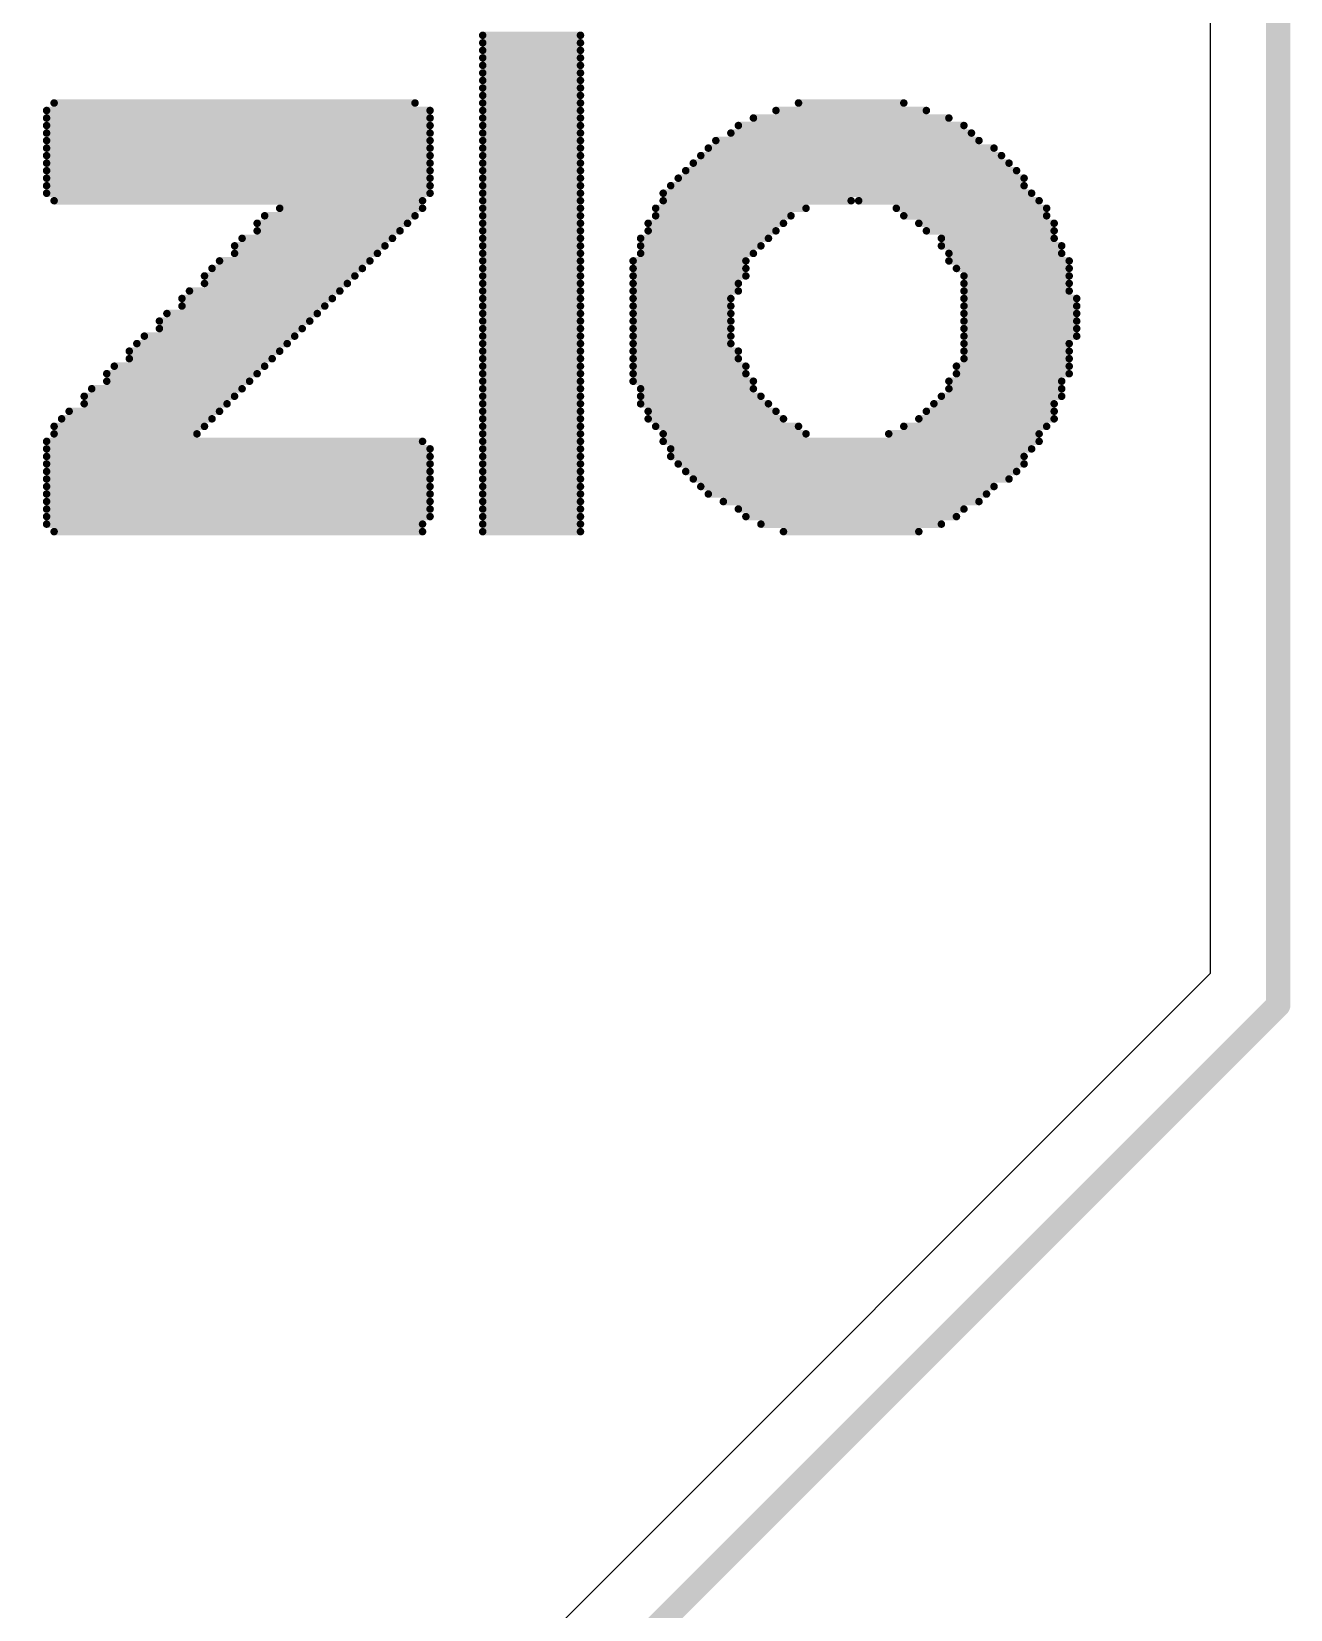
# Model space of a CAD drawing. Header units: millimetres. Extents: x -0.27 to 3.94, y -1.19 to 3.
# Drawn here: x 3.424 to 3.942, y -0.249 to 0.401 of the extents above; entities that cross this region are included whole.
import ezdxf

# ---------------------------------------------------------------- set-up
doc = ezdxf.new("R2010")
doc.units = ezdxf.units.MM
doc.header["$MEASUREMENT"] = 0
for name, color, linetype in [('BottomLayer', 5, 'Continuous'), ('Mechanical2', 216, 'Continuous'), ('TopLayer', 1, 'Continuous'), ('TopOverlay', 2, 'Continuous')]:
    doc.layers.add(name, color=color, linetype=linetype)

msp = doc.modelspace()

# ---------------------------------------------------------------- linework, layer by layer
at = {"layer": 'BottomLayer'}
for p, q in [((3.90894, 0.597), (3.90894, 0.01294)), ((3.90894, 0.01294), (3.43131, -0.46469))]:
    msp.add_line(p, q, dxfattribs=at)
at = {"layer": 'Mechanical2', "const_width": 0.01}
for points in [[(3.937, 0), (3.937, 0.61325)], [(2.7559, -1.1811), (3.937, 0)]]:
    msp.add_lwpolyline(points, dxfattribs=at)
at = {"layer": 'Mechanical2', "const_width": 0.005}
msp.add_lwpolyline([(3.9345, 0, 1), (3.9395, 0, 1)], format="xyb", close=True, dxfattribs=at)
msp.add_lwpolyline([(3.9345, 0, 1), (3.9395, 0, 1)], format="xyb", close=True, dxfattribs=at)
at = {"layer": 'TopLayer'}
for p, q in [((3.90894, 0.57606), (3.90894, 0.01294)), ((3.90894, 0.01294), (3.43131, -0.46469))]:
    msp.add_line(p, q, dxfattribs=at)
at = {"layer": 'TopOverlay', "const_width": 0.0031}
for points in [[(3.60952, 0.39914), (3.64976, 0.39914)], [(3.60952, 0.39604), (3.64976, 0.39604)], [(3.60952, 0.39295), (3.64976, 0.39295)], [(3.60952, 0.38985), (3.64976, 0.38985)], [(3.60952, 0.38676), (3.64976, 0.38676)], [(3.60952, 0.38366), (3.64976, 0.38366)], [(3.60952, 0.38057), (3.64976, 0.38057)], [(3.60952, 0.37747), (3.64976, 0.37747)], [(3.4331, 0.37128), (3.58166, 0.37128)], [(3.60952, 0.37438), (3.64976, 0.37438)], [(3.60952, 0.37128), (3.64976, 0.37128)], [(3.73952, 0.37128), (3.78285, 0.37128)], [(3.43, 0.36819), (3.58785, 0.36819)], [(3.43, 0.36509), (3.58785, 0.36509)], [(3.60952, 0.36819), (3.64976, 0.36819)], [(3.60952, 0.36509), (3.64976, 0.36509)], [(3.72094, 0.36509), (3.80142, 0.36509)], [(3.73023, 0.36819), (3.79213, 0.36819)], [(3.43, 0.362), (3.58785, 0.362)], [(3.43, 0.3589), (3.58785, 0.3589)], [(3.43, 0.35581), (3.58785, 0.35581)], [(3.60952, 0.362), (3.64976, 0.362)], [(3.60952, 0.3589), (3.64976, 0.3589)], [(3.60952, 0.35581), (3.64976, 0.35581)], [(3.70547, 0.35581), (3.8138, 0.35581)], [(3.71166, 0.3589), (3.8107, 0.3589)], [(3.71475, 0.362), (3.80761, 0.362)], [(3.43, 0.35271), (3.58785, 0.35271)], [(3.43, 0.34962), (3.58785, 0.34962)], [(3.60952, 0.35271), (3.64976, 0.35271)], [(3.60952, 0.34962), (3.64976, 0.34962)], [(3.69928, 0.34962), (3.82308, 0.34962)], [(3.70237, 0.35271), (3.81999, 0.35271)], [(3.43, 0.34652), (3.58785, 0.34652)], [(3.43, 0.34343), (3.58785, 0.34343)], [(3.60952, 0.34652), (3.64976, 0.34652)], [(3.60952, 0.34343), (3.64976, 0.34343)], [(3.69309, 0.34343), (3.82927, 0.34343)], [(3.69618, 0.34652), (3.82618, 0.34652)], [(3.43, 0.34033), (3.58785, 0.34033)], [(3.43, 0.33724), (3.58785, 0.33724)], [(3.60952, 0.34033), (3.64976, 0.34033)], [(3.60952, 0.33724), (3.64976, 0.33724)], [(3.6869, 0.33724), (3.83237, 0.33724)], [(3.68999, 0.34033), (3.83237, 0.34033)], [(3.43, 0.33414), (3.58785, 0.33414)], [(3.4331, 0.33105), (3.58476, 0.33105)], [(3.60952, 0.33414), (3.64976, 0.33414)], [(3.60952, 0.33105), (3.64976, 0.33105)], [(3.6838, 0.33414), (3.83547, 0.33414)], [(3.6838, 0.33105), (3.76118, 0.33105)], [(3.76428, 0.33105), (3.83856, 0.33105)], [(3.51976, 0.32486), (3.58166, 0.32486)], [(3.52595, 0.32795), (3.58476, 0.32795)], [(3.60952, 0.32795), (3.64976, 0.32795)], [(3.60952, 0.32486), (3.64976, 0.32486)], [(3.68071, 0.32795), (3.74261, 0.32795)], [(3.68071, 0.32486), (3.73642, 0.32486)], [(3.77975, 0.32795), (3.84166, 0.32795)], [(3.78285, 0.32486), (3.84166, 0.32486)], [(3.51667, 0.32176), (3.57857, 0.32176)], [(3.51667, 0.31867), (3.57547, 0.31867)], [(3.60952, 0.32176), (3.64976, 0.32176)], [(3.60952, 0.31867), (3.64976, 0.31867)], [(3.67761, 0.32176), (3.73333, 0.32176)], [(3.67761, 0.31867), (3.73023, 0.31867)], [(3.78904, 0.32176), (3.84475, 0.32176)], [(3.79213, 0.31867), (3.84475, 0.31867)], [(3.50738, 0.31248), (3.56928, 0.31248)], [(3.51048, 0.31557), (3.57238, 0.31557)], [(3.60952, 0.31557), (3.64976, 0.31557)], [(3.60952, 0.31248), (3.64976, 0.31248)], [(3.67452, 0.31557), (3.72714, 0.31557)], [(3.67452, 0.31248), (3.72404, 0.31248)], [(3.79832, 0.31557), (3.84475, 0.31557)], [(3.79832, 0.31248), (3.84785, 0.31248)], [(3.50119, 0.30629), (3.56309, 0.30629)], [(3.50738, 0.30938), (3.56619, 0.30938)], [(3.60952, 0.30938), (3.64976, 0.30938)], [(3.60952, 0.30629), (3.64976, 0.30629)], [(3.67142, 0.30629), (3.71785, 0.30629)], [(3.67452, 0.30938), (3.72094, 0.30938)], [(3.80142, 0.30938), (3.84785, 0.30938)], [(3.80142, 0.30629), (3.85094, 0.30629)], [(3.495, 0.3001), (3.5569, 0.3001)], [(3.4981, 0.30319), (3.56, 0.30319)], [(3.60952, 0.30319), (3.64976, 0.30319)], [(3.60952, 0.3001), (3.64976, 0.3001)], [(3.67142, 0.30319), (3.71785, 0.30319)], [(3.67142, 0.3001), (3.71785, 0.3001)], [(3.80451, 0.30319), (3.85094, 0.30319)], [(3.80761, 0.3001), (3.85094, 0.3001)], [(3.48571, 0.29081), (3.54762, 0.29081)], [(3.48881, 0.2939), (3.55071, 0.2939)], [(3.495, 0.297), (3.55381, 0.297)], [(3.60952, 0.297), (3.64976, 0.297)], [(3.60952, 0.2939), (3.64976, 0.2939)], [(3.60952, 0.29081), (3.64976, 0.29081)], [(3.67142, 0.297), (3.71475, 0.297)], [(3.67142, 0.2939), (3.71475, 0.2939)], [(3.67142, 0.29081), (3.71166, 0.29081)], [(3.80761, 0.297), (3.85094, 0.297)], [(3.80761, 0.2939), (3.85094, 0.2939)], [(3.80761, 0.29081), (3.85404, 0.29081)], [(3.47952, 0.28462), (3.54143, 0.28462)], [(3.48571, 0.28771), (3.54452, 0.28771)], [(3.60952, 0.28771), (3.64976, 0.28771)], [(3.60952, 0.28462), (3.64976, 0.28462)], [(3.67142, 0.28771), (3.71166, 0.28771)], [(3.67142, 0.28462), (3.71166, 0.28462)], [(3.80761, 0.28771), (3.85404, 0.28771)], [(3.80761, 0.28462), (3.85404, 0.28462)], [(3.47643, 0.28152), (3.53833, 0.28152)], [(3.47643, 0.27843), (3.53524, 0.27843)], [(3.60952, 0.28152), (3.64976, 0.28152)], [(3.60952, 0.27843), (3.64976, 0.27843)], [(3.67142, 0.28152), (3.71166, 0.28152)], [(3.67142, 0.27843), (3.71166, 0.27843)], [(3.80761, 0.28152), (3.85404, 0.28152)], [(3.80761, 0.27843), (3.85404, 0.27843)], [(3.46714, 0.27224), (3.52905, 0.27224)], [(3.47024, 0.27533), (3.53214, 0.27533)], [(3.60952, 0.27533), (3.64976, 0.27533)], [(3.60952, 0.27224), (3.64976, 0.27224)], [(3.67142, 0.27533), (3.71166, 0.27533)], [(3.67142, 0.27224), (3.71166, 0.27224)], [(3.80761, 0.27533), (3.85404, 0.27533)], [(3.80761, 0.27224), (3.85094, 0.27224)], [(3.46405, 0.26914), (3.52595, 0.26914)], [(3.46405, 0.26605), (3.52286, 0.26605)], [(3.60952, 0.26914), (3.64976, 0.26914)], [(3.60952, 0.26605), (3.64976, 0.26605)], [(3.67142, 0.26914), (3.71475, 0.26914)], [(3.67142, 0.26605), (3.71475, 0.26605)], [(3.80761, 0.26914), (3.85094, 0.26914)], [(3.80761, 0.26605), (3.85094, 0.26605)], [(3.45476, 0.25986), (3.51667, 0.25986)], [(3.45786, 0.26295), (3.51976, 0.26295)], [(3.60952, 0.26295), (3.64976, 0.26295)], [(3.60952, 0.25986), (3.64976, 0.25986)], [(3.67142, 0.26295), (3.71785, 0.26295)], [(3.67142, 0.25986), (3.71785, 0.25986)], [(3.80451, 0.26295), (3.85094, 0.26295)], [(3.80451, 0.25986), (3.85094, 0.25986)], [(3.44857, 0.25367), (3.51048, 0.25367)], [(3.45476, 0.25676), (3.51357, 0.25676)], [(3.60952, 0.25676), (3.64976, 0.25676)], [(3.60952, 0.25367), (3.64976, 0.25367)], [(3.67142, 0.25676), (3.72094, 0.25676)], [(3.67452, 0.25367), (3.72094, 0.25367)], [(3.80142, 0.25676), (3.84785, 0.25676)], [(3.80142, 0.25367), (3.84785, 0.25367)], [(3.44548, 0.25057), (3.50738, 0.25057)], [(3.44548, 0.24748), (3.50429, 0.24748)], [(3.60952, 0.25057), (3.64976, 0.25057)], [(3.60952, 0.24748), (3.64976, 0.24748)], [(3.67452, 0.25057), (3.72404, 0.25057)], [(3.67452, 0.24748), (3.72714, 0.24748)], [(3.79523, 0.24748), (3.84475, 0.24748)], [(3.79832, 0.25057), (3.84785, 0.25057)], [(3.43619, 0.24129), (3.4981, 0.24129)], [(3.43929, 0.24438), (3.50119, 0.24438)], [(3.60952, 0.24438), (3.64976, 0.24438)], [(3.60952, 0.24129), (3.64976, 0.24129)], [(3.67761, 0.24438), (3.73023, 0.24438)], [(3.67761, 0.24129), (3.73333, 0.24129)], [(3.78904, 0.24129), (3.84475, 0.24129)], [(3.79213, 0.24438), (3.84475, 0.24438)], [(3.4331, 0.23819), (3.495, 0.23819)], [(3.4331, 0.2351), (3.4919, 0.2351)], [(3.60952, 0.23819), (3.64976, 0.23819)], [(3.60952, 0.2351), (3.64976, 0.2351)], [(3.68071, 0.23819), (3.73952, 0.23819)], [(3.6838, 0.2351), (3.74261, 0.2351)], [(3.77666, 0.2351), (3.83856, 0.2351)], [(3.78285, 0.23819), (3.84166, 0.23819)], [(3.43, 0.232), (3.58476, 0.232)], [(3.43, 0.22891), (3.58785, 0.22891)], [(3.43, 0.22581), (3.58785, 0.22581)], [(3.60952, 0.232), (3.64976, 0.232)], [(3.60952, 0.22891), (3.64976, 0.22891)], [(3.60952, 0.22581), (3.64976, 0.22581)], [(3.6838, 0.232), (3.83856, 0.232)], [(3.6869, 0.22891), (3.83547, 0.22891)], [(3.6869, 0.22581), (3.83237, 0.22581)], [(3.43, 0.22272), (3.58785, 0.22272)], [(3.43, 0.21962), (3.58785, 0.21962)], [(3.60952, 0.22272), (3.64976, 0.22272)], [(3.60952, 0.21962), (3.64976, 0.21962)], [(3.68999, 0.22272), (3.83237, 0.22272)], [(3.69309, 0.21962), (3.82927, 0.21962)], [(3.43, 0.21653), (3.58785, 0.21653)], [(3.43, 0.21343), (3.58785, 0.21343)], [(3.60952, 0.21653), (3.64976, 0.21653)], [(3.60952, 0.21343), (3.64976, 0.21343)], [(3.69618, 0.21653), (3.82618, 0.21653)], [(3.69928, 0.21343), (3.81999, 0.21343)], [(3.43, 0.21034), (3.58785, 0.21034)], [(3.43, 0.20724), (3.58785, 0.20724)], [(3.60952, 0.21034), (3.64976, 0.21034)], [(3.60952, 0.20724), (3.64976, 0.20724)], [(3.70237, 0.21034), (3.81689, 0.21034)], [(3.70856, 0.20724), (3.8138, 0.20724)], [(3.43, 0.20415), (3.58785, 0.20415)], [(3.43, 0.20105), (3.58785, 0.20105)], [(3.60952, 0.20415), (3.64976, 0.20415)], [(3.60952, 0.20105), (3.64976, 0.20105)], [(3.71475, 0.20415), (3.80761, 0.20415)], [(3.71785, 0.20105), (3.80451, 0.20105)], [(3.43, 0.19796), (3.58476, 0.19796)], [(3.4331, 0.19486), (3.58476, 0.19486)], [(3.60952, 0.19796), (3.64976, 0.19796)], [(3.60952, 0.19486), (3.64976, 0.19486)], [(3.72404, 0.19796), (3.79832, 0.19796)], [(3.73333, 0.19486), (3.78904, 0.19486)]]:
    msp.add_lwpolyline(points, dxfattribs=at)
at = {"layer": 'TopOverlay', "const_width": 0.00155}
for points in [[(3.60875, 0.39914, 1), (3.61029, 0.39914, 1)], [(3.60875, 0.39604, 1), (3.61029, 0.39604, 1)], [(3.64898, 0.39914, 1), (3.65053, 0.39914, 1)], [(3.64898, 0.39604, 1), (3.65053, 0.39604, 1)], [(3.60875, 0.39295, 1), (3.61029, 0.39295, 1)], [(3.60875, 0.38985, 1), (3.61029, 0.38985, 1)], [(3.64898, 0.39295, 1), (3.65053, 0.39295, 1)], [(3.64898, 0.38985, 1), (3.65053, 0.38985, 1)], [(3.60875, 0.38676, 1), (3.61029, 0.38676, 1)], [(3.60875, 0.38366, 1), (3.61029, 0.38366, 1)], [(3.64898, 0.38676, 1), (3.65053, 0.38676, 1)], [(3.64898, 0.38366, 1), (3.65053, 0.38366, 1)], [(3.60875, 0.38057, 1), (3.61029, 0.38057, 1)], [(3.60875, 0.37747, 1), (3.61029, 0.37747, 1)], [(3.64898, 0.38057, 1), (3.65053, 0.38057, 1)], [(3.64898, 0.37747, 1), (3.65053, 0.37747, 1)], [(3.43232, 0.37128, 1), (3.43387, 0.37128, 1)], [(3.58089, 0.37128, 1), (3.58244, 0.37128, 1)], [(3.60875, 0.37438, 1), (3.61029, 0.37438, 1)], [(3.60875, 0.37128, 1), (3.61029, 0.37128, 1)], [(3.64898, 0.37438, 1), (3.65053, 0.37438, 1)], [(3.64898, 0.37128, 1), (3.65053, 0.37128, 1)], [(3.73874, 0.37128, 1), (3.74029, 0.37128, 1)], [(3.78207, 0.37128, 1), (3.78362, 0.37128, 1)], [(3.42923, 0.36819, 1), (3.43078, 0.36819, 1)], [(3.42923, 0.36509, 1), (3.43078, 0.36509, 1)], [(3.58708, 0.36819, 1), (3.58863, 0.36819, 1)], [(3.58708, 0.36509, 1), (3.58863, 0.36509, 1)], [(3.60875, 0.36819, 1), (3.61029, 0.36819, 1)], [(3.60875, 0.36509, 1), (3.61029, 0.36509, 1)], [(3.64898, 0.36819, 1), (3.65053, 0.36819, 1)], [(3.64898, 0.36509, 1), (3.65053, 0.36509, 1)], [(3.72017, 0.36509, 1), (3.72172, 0.36509, 1)], [(3.72946, 0.36819, 1), (3.731, 0.36819, 1)], [(3.79136, 0.36819, 1), (3.79291, 0.36819, 1)], [(3.80064, 0.36509, 1), (3.80219, 0.36509, 1)], [(3.42923, 0.362, 1), (3.43078, 0.362, 1)], [(3.42923, 0.3589, 1), (3.43078, 0.3589, 1)], [(3.42923, 0.35581, 1), (3.43078, 0.35581, 1)], [(3.58708, 0.362, 1), (3.58863, 0.362, 1)], [(3.58708, 0.3589, 1), (3.58863, 0.3589, 1)], [(3.58708, 0.35581, 1), (3.58863, 0.35581, 1)], [(3.60875, 0.362, 1), (3.61029, 0.362, 1)], [(3.60875, 0.3589, 1), (3.61029, 0.3589, 1)], [(3.60875, 0.35581, 1), (3.61029, 0.35581, 1)], [(3.64898, 0.362, 1), (3.65053, 0.362, 1)], [(3.64898, 0.3589, 1), (3.65053, 0.3589, 1)], [(3.64898, 0.35581, 1), (3.65053, 0.35581, 1)], [(3.7047, 0.35581, 1), (3.70624, 0.35581, 1)], [(3.71089, 0.3589, 1), (3.71243, 0.3589, 1)], [(3.71398, 0.362, 1), (3.71553, 0.362, 1)], [(3.80684, 0.362, 1), (3.80838, 0.362, 1)], [(3.80993, 0.3589, 1), (3.81148, 0.3589, 1)], [(3.81303, 0.35581, 1), (3.81457, 0.35581, 1)], [(3.42923, 0.35271, 1), (3.43078, 0.35271, 1)], [(3.42923, 0.34962, 1), (3.43078, 0.34962, 1)], [(3.58708, 0.35271, 1), (3.58863, 0.35271, 1)], [(3.58708, 0.34962, 1), (3.58863, 0.34962, 1)], [(3.60875, 0.35271, 1), (3.61029, 0.35271, 1)], [(3.60875, 0.34962, 1), (3.61029, 0.34962, 1)], [(3.64898, 0.35271, 1), (3.65053, 0.35271, 1)], [(3.64898, 0.34962, 1), (3.65053, 0.34962, 1)], [(3.69851, 0.34962, 1), (3.70005, 0.34962, 1)], [(3.7016, 0.35271, 1), (3.70315, 0.35271, 1)], [(3.81922, 0.35271, 1), (3.82076, 0.35271, 1)], [(3.82231, 0.34962, 1), (3.82386, 0.34962, 1)], [(3.42923, 0.34652, 1), (3.43078, 0.34652, 1)], [(3.42923, 0.34343, 1), (3.43078, 0.34343, 1)], [(3.58708, 0.34652, 1), (3.58863, 0.34652, 1)], [(3.58708, 0.34343, 1), (3.58863, 0.34343, 1)], [(3.60875, 0.34652, 1), (3.61029, 0.34652, 1)], [(3.60875, 0.34343, 1), (3.61029, 0.34343, 1)], [(3.64898, 0.34652, 1), (3.65053, 0.34652, 1)], [(3.64898, 0.34343, 1), (3.65053, 0.34343, 1)], [(3.69231, 0.34343, 1), (3.69386, 0.34343, 1)], [(3.69541, 0.34652, 1), (3.69696, 0.34652, 1)], [(3.82541, 0.34652, 1), (3.82695, 0.34652, 1)], [(3.8285, 0.34343, 1), (3.83005, 0.34343, 1)], [(3.42923, 0.34033, 1), (3.43078, 0.34033, 1)], [(3.42923, 0.33724, 1), (3.43078, 0.33724, 1)], [(3.58708, 0.34033, 1), (3.58863, 0.34033, 1)], [(3.58708, 0.33724, 1), (3.58863, 0.33724, 1)], [(3.60875, 0.34033, 1), (3.61029, 0.34033, 1)], [(3.60875, 0.33724, 1), (3.61029, 0.33724, 1)], [(3.64898, 0.34033, 1), (3.65053, 0.34033, 1)], [(3.64898, 0.33724, 1), (3.65053, 0.33724, 1)], [(3.68612, 0.33724, 1), (3.68767, 0.33724, 1)], [(3.68922, 0.34033, 1), (3.69077, 0.34033, 1)], [(3.8316, 0.34033, 1), (3.83314, 0.34033, 1)], [(3.8316, 0.33724, 1), (3.83314, 0.33724, 1)], [(3.42923, 0.33414, 1), (3.43078, 0.33414, 1)], [(3.43232, 0.33105, 1), (3.43387, 0.33105, 1)], [(3.58399, 0.33105, 1), (3.58553, 0.33105, 1)], [(3.58708, 0.33414, 1), (3.58863, 0.33414, 1)], [(3.60875, 0.33414, 1), (3.61029, 0.33414, 1)], [(3.60875, 0.33105, 1), (3.61029, 0.33105, 1)], [(3.64898, 0.33414, 1), (3.65053, 0.33414, 1)], [(3.64898, 0.33105, 1), (3.65053, 0.33105, 1)], [(3.68303, 0.33414, 1), (3.68458, 0.33414, 1)], [(3.68303, 0.33105, 1), (3.68458, 0.33105, 1)], [(3.76041, 0.33105, 1), (3.76196, 0.33105, 1)], [(3.7635, 0.33105, 1), (3.76505, 0.33105, 1)], [(3.83469, 0.33414, 1), (3.83624, 0.33414, 1)], [(3.83779, 0.33105, 1), (3.83933, 0.33105, 1)], [(3.51899, 0.32486, 1), (3.52053, 0.32486, 1)], [(3.52518, 0.32795, 1), (3.52673, 0.32795, 1)], [(3.58089, 0.32486, 1), (3.58244, 0.32486, 1)], [(3.58399, 0.32795, 1), (3.58553, 0.32795, 1)], [(3.60875, 0.32795, 1), (3.61029, 0.32795, 1)], [(3.60875, 0.32486, 1), (3.61029, 0.32486, 1)], [(3.64898, 0.32795, 1), (3.65053, 0.32795, 1)], [(3.64898, 0.32486, 1), (3.65053, 0.32486, 1)], [(3.67993, 0.32795, 1), (3.68148, 0.32795, 1)], [(3.67993, 0.32486, 1), (3.68148, 0.32486, 1)], [(3.73565, 0.32486, 1), (3.73719, 0.32486, 1)], [(3.74184, 0.32795, 1), (3.74338, 0.32795, 1)], [(3.77898, 0.32795, 1), (3.78053, 0.32795, 1)], [(3.78207, 0.32486, 1), (3.78362, 0.32486, 1)], [(3.84088, 0.32795, 1), (3.84243, 0.32795, 1)], [(3.84088, 0.32486, 1), (3.84243, 0.32486, 1)], [(3.51589, 0.32176, 1), (3.51744, 0.32176, 1)], [(3.51589, 0.31867, 1), (3.51744, 0.31867, 1)], [(3.5747, 0.31867, 1), (3.57625, 0.31867, 1)], [(3.57779, 0.32176, 1), (3.57934, 0.32176, 1)], [(3.60875, 0.32176, 1), (3.61029, 0.32176, 1)], [(3.60875, 0.31867, 1), (3.61029, 0.31867, 1)], [(3.64898, 0.32176, 1), (3.65053, 0.32176, 1)], [(3.64898, 0.31867, 1), (3.65053, 0.31867, 1)], [(3.67684, 0.32176, 1), (3.67839, 0.32176, 1)], [(3.67684, 0.31867, 1), (3.67839, 0.31867, 1)], [(3.72946, 0.31867, 1), (3.731, 0.31867, 1)], [(3.73255, 0.32176, 1), (3.7341, 0.32176, 1)], [(3.78826, 0.32176, 1), (3.78981, 0.32176, 1)], [(3.79136, 0.31867, 1), (3.79291, 0.31867, 1)], [(3.84398, 0.32176, 1), (3.84552, 0.32176, 1)], [(3.84398, 0.31867, 1), (3.84552, 0.31867, 1)], [(3.50661, 0.31248, 1), (3.50815, 0.31248, 1)], [(3.5097, 0.31557, 1), (3.51125, 0.31557, 1)], [(3.56851, 0.31248, 1), (3.57006, 0.31248, 1)], [(3.5716, 0.31557, 1), (3.57315, 0.31557, 1)], [(3.60875, 0.31557, 1), (3.61029, 0.31557, 1)], [(3.60875, 0.31248, 1), (3.61029, 0.31248, 1)], [(3.64898, 0.31557, 1), (3.65053, 0.31557, 1)], [(3.64898, 0.31248, 1), (3.65053, 0.31248, 1)], [(3.67374, 0.31557, 1), (3.67529, 0.31557, 1)], [(3.67374, 0.31248, 1), (3.67529, 0.31248, 1)], [(3.72327, 0.31248, 1), (3.72481, 0.31248, 1)], [(3.72636, 0.31557, 1), (3.72791, 0.31557, 1)], [(3.79755, 0.31557, 1), (3.7991, 0.31557, 1)], [(3.79755, 0.31248, 1), (3.7991, 0.31248, 1)], [(3.84398, 0.31557, 1), (3.84552, 0.31557, 1)], [(3.84707, 0.31248, 1), (3.84862, 0.31248, 1)], [(3.50042, 0.30629, 1), (3.50196, 0.30629, 1)], [(3.50661, 0.30938, 1), (3.50815, 0.30938, 1)], [(3.56232, 0.30629, 1), (3.56387, 0.30629, 1)], [(3.56541, 0.30938, 1), (3.56696, 0.30938, 1)], [(3.60875, 0.30938, 1), (3.61029, 0.30938, 1)], [(3.60875, 0.30629, 1), (3.61029, 0.30629, 1)], [(3.64898, 0.30938, 1), (3.65053, 0.30938, 1)], [(3.64898, 0.30629, 1), (3.65053, 0.30629, 1)], [(3.67065, 0.30629, 1), (3.6722, 0.30629, 1)], [(3.67374, 0.30938, 1), (3.67529, 0.30938, 1)], [(3.71708, 0.30629, 1), (3.71862, 0.30629, 1)], [(3.72017, 0.30938, 1), (3.72172, 0.30938, 1)], [(3.80064, 0.30938, 1), (3.80219, 0.30938, 1)], [(3.80064, 0.30629, 1), (3.80219, 0.30629, 1)], [(3.84707, 0.30938, 1), (3.84862, 0.30938, 1)], [(3.85017, 0.30629, 1), (3.85171, 0.30629, 1)], [(3.49423, 0.3001, 1), (3.49577, 0.3001, 1)], [(3.49732, 0.30319, 1), (3.49887, 0.30319, 1)], [(3.55613, 0.3001, 1), (3.55768, 0.3001, 1)], [(3.55922, 0.30319, 1), (3.56077, 0.30319, 1)], [(3.60875, 0.30319, 1), (3.61029, 0.30319, 1)], [(3.60875, 0.3001, 1), (3.61029, 0.3001, 1)], [(3.64898, 0.30319, 1), (3.65053, 0.30319, 1)], [(3.64898, 0.3001, 1), (3.65053, 0.3001, 1)], [(3.67065, 0.30319, 1), (3.6722, 0.30319, 1)], [(3.67065, 0.3001, 1), (3.6722, 0.3001, 1)], [(3.71708, 0.30319, 1), (3.71862, 0.30319, 1)], [(3.71708, 0.3001, 1), (3.71862, 0.3001, 1)], [(3.80374, 0.30319, 1), (3.80529, 0.30319, 1)], [(3.80684, 0.3001, 1), (3.80838, 0.3001, 1)], [(3.85017, 0.30319, 1), (3.85171, 0.30319, 1)], [(3.85017, 0.3001, 1), (3.85171, 0.3001, 1)], [(3.48494, 0.29081, 1), (3.48649, 0.29081, 1)], [(3.48804, 0.2939, 1), (3.48958, 0.2939, 1)], [(3.49423, 0.297, 1), (3.49577, 0.297, 1)], [(3.54684, 0.29081, 1), (3.54839, 0.29081, 1)], [(3.54994, 0.2939, 1), (3.55149, 0.2939, 1)], [(3.55303, 0.297, 1), (3.55458, 0.297, 1)], [(3.60875, 0.297, 1), (3.61029, 0.297, 1)], [(3.60875, 0.2939, 1), (3.61029, 0.2939, 1)], [(3.60875, 0.29081, 1), (3.61029, 0.29081, 1)], [(3.64898, 0.297, 1), (3.65053, 0.297, 1)], [(3.64898, 0.2939, 1), (3.65053, 0.2939, 1)], [(3.64898, 0.29081, 1), (3.65053, 0.29081, 1)], [(3.67065, 0.297, 1), (3.6722, 0.297, 1)], [(3.67065, 0.2939, 1), (3.6722, 0.2939, 1)], [(3.67065, 0.29081, 1), (3.6722, 0.29081, 1)], [(3.71089, 0.29081, 1), (3.71243, 0.29081, 1)], [(3.71398, 0.297, 1), (3.71553, 0.297, 1)], [(3.71398, 0.2939, 1), (3.71553, 0.2939, 1)], [(3.80684, 0.297, 1), (3.80838, 0.297, 1)], [(3.80684, 0.2939, 1), (3.80838, 0.2939, 1)], [(3.80684, 0.29081, 1), (3.80838, 0.29081, 1)], [(3.85017, 0.297, 1), (3.85171, 0.297, 1)], [(3.85017, 0.2939, 1), (3.85171, 0.2939, 1)], [(3.85326, 0.29081, 1), (3.85481, 0.29081, 1)], [(3.47875, 0.28462, 1), (3.4803, 0.28462, 1)], [(3.48494, 0.28771, 1), (3.48649, 0.28771, 1)], [(3.54065, 0.28462, 1), (3.5422, 0.28462, 1)], [(3.54375, 0.28771, 1), (3.5453, 0.28771, 1)], [(3.60875, 0.28771, 1), (3.61029, 0.28771, 1)], [(3.60875, 0.28462, 1), (3.61029, 0.28462, 1)], [(3.64898, 0.28771, 1), (3.65053, 0.28771, 1)], [(3.64898, 0.28462, 1), (3.65053, 0.28462, 1)], [(3.67065, 0.28771, 1), (3.6722, 0.28771, 1)], [(3.67065, 0.28462, 1), (3.6722, 0.28462, 1)], [(3.71089, 0.28771, 1), (3.71243, 0.28771, 1)], [(3.71089, 0.28462, 1), (3.71243, 0.28462, 1)], [(3.80684, 0.28771, 1), (3.80838, 0.28771, 1)], [(3.80684, 0.28462, 1), (3.80838, 0.28462, 1)], [(3.85326, 0.28771, 1), (3.85481, 0.28771, 1)], [(3.85326, 0.28462, 1), (3.85481, 0.28462, 1)], [(3.47566, 0.28152, 1), (3.4772, 0.28152, 1)], [(3.47566, 0.27843, 1), (3.4772, 0.27843, 1)], [(3.53446, 0.27843, 1), (3.53601, 0.27843, 1)], [(3.53756, 0.28152, 1), (3.53911, 0.28152, 1)], [(3.60875, 0.28152, 1), (3.61029, 0.28152, 1)], [(3.60875, 0.27843, 1), (3.61029, 0.27843, 1)], [(3.64898, 0.28152, 1), (3.65053, 0.28152, 1)], [(3.64898, 0.27843, 1), (3.65053, 0.27843, 1)], [(3.67065, 0.28152, 1), (3.6722, 0.28152, 1)], [(3.67065, 0.27843, 1), (3.6722, 0.27843, 1)], [(3.71089, 0.28152, 1), (3.71243, 0.28152, 1)], [(3.71089, 0.27843, 1), (3.71243, 0.27843, 1)], [(3.80684, 0.28152, 1), (3.80838, 0.28152, 1)], [(3.80684, 0.27843, 1), (3.80838, 0.27843, 1)], [(3.85326, 0.28152, 1), (3.85481, 0.28152, 1)], [(3.85326, 0.27843, 1), (3.85481, 0.27843, 1)], [(3.46637, 0.27224, 1), (3.46792, 0.27224, 1)], [(3.46947, 0.27533, 1), (3.47101, 0.27533, 1)], [(3.52827, 0.27224, 1), (3.52982, 0.27224, 1)], [(3.53137, 0.27533, 1), (3.53292, 0.27533, 1)], [(3.60875, 0.27533, 1), (3.61029, 0.27533, 1)], [(3.60875, 0.27224, 1), (3.61029, 0.27224, 1)], [(3.64898, 0.27533, 1), (3.65053, 0.27533, 1)], [(3.64898, 0.27224, 1), (3.65053, 0.27224, 1)], [(3.67065, 0.27533, 1), (3.6722, 0.27533, 1)], [(3.67065, 0.27224, 1), (3.6722, 0.27224, 1)], [(3.71089, 0.27533, 1), (3.71243, 0.27533, 1)], [(3.71089, 0.27224, 1), (3.71243, 0.27224, 1)], [(3.80684, 0.27533, 1), (3.80838, 0.27533, 1)], [(3.80684, 0.27224, 1), (3.80838, 0.27224, 1)], [(3.85017, 0.27224, 1), (3.85171, 0.27224, 1)], [(3.85326, 0.27533, 1), (3.85481, 0.27533, 1)], [(3.46327, 0.26914, 1), (3.46482, 0.26914, 1)], [(3.46327, 0.26605, 1), (3.46482, 0.26605, 1)], [(3.52208, 0.26605, 1), (3.52363, 0.26605, 1)], [(3.52518, 0.26914, 1), (3.52673, 0.26914, 1)], [(3.60875, 0.26914, 1), (3.61029, 0.26914, 1)], [(3.60875, 0.26605, 1), (3.61029, 0.26605, 1)], [(3.64898, 0.26914, 1), (3.65053, 0.26914, 1)], [(3.64898, 0.26605, 1), (3.65053, 0.26605, 1)], [(3.67065, 0.26914, 1), (3.6722, 0.26914, 1)], [(3.67065, 0.26605, 1), (3.6722, 0.26605, 1)], [(3.71398, 0.26914, 1), (3.71553, 0.26914, 1)], [(3.71398, 0.26605, 1), (3.71553, 0.26605, 1)], [(3.80684, 0.26914, 1), (3.80838, 0.26914, 1)], [(3.80684, 0.26605, 1), (3.80838, 0.26605, 1)], [(3.85017, 0.26914, 1), (3.85171, 0.26914, 1)], [(3.85017, 0.26605, 1), (3.85171, 0.26605, 1)], [(3.45399, 0.25986, 1), (3.45554, 0.25986, 1)], [(3.45708, 0.26295, 1), (3.45863, 0.26295, 1)], [(3.51589, 0.25986, 1), (3.51744, 0.25986, 1)], [(3.51899, 0.26295, 1), (3.52053, 0.26295, 1)], [(3.60875, 0.26295, 1), (3.61029, 0.26295, 1)], [(3.60875, 0.25986, 1), (3.61029, 0.25986, 1)], [(3.64898, 0.26295, 1), (3.65053, 0.26295, 1)], [(3.64898, 0.25986, 1), (3.65053, 0.25986, 1)], [(3.67065, 0.26295, 1), (3.6722, 0.26295, 1)], [(3.67065, 0.25986, 1), (3.6722, 0.25986, 1)], [(3.71708, 0.26295, 1), (3.71862, 0.26295, 1)], [(3.71708, 0.25986, 1), (3.71862, 0.25986, 1)], [(3.80374, 0.26295, 1), (3.80529, 0.26295, 1)], [(3.80374, 0.25986, 1), (3.80529, 0.25986, 1)], [(3.85017, 0.26295, 1), (3.85171, 0.26295, 1)], [(3.85017, 0.25986, 1), (3.85171, 0.25986, 1)], [(3.4478, 0.25367, 1), (3.44935, 0.25367, 1)], [(3.45399, 0.25676, 1), (3.45554, 0.25676, 1)], [(3.5097, 0.25367, 1), (3.51125, 0.25367, 1)], [(3.5128, 0.25676, 1), (3.51434, 0.25676, 1)], [(3.60875, 0.25676, 1), (3.61029, 0.25676, 1)], [(3.60875, 0.25367, 1), (3.61029, 0.25367, 1)], [(3.64898, 0.25676, 1), (3.65053, 0.25676, 1)], [(3.64898, 0.25367, 1), (3.65053, 0.25367, 1)], [(3.67065, 0.25676, 1), (3.6722, 0.25676, 1)], [(3.67374, 0.25367, 1), (3.67529, 0.25367, 1)], [(3.72017, 0.25676, 1), (3.72172, 0.25676, 1)], [(3.72017, 0.25367, 1), (3.72172, 0.25367, 1)], [(3.80064, 0.25676, 1), (3.80219, 0.25676, 1)], [(3.80064, 0.25367, 1), (3.80219, 0.25367, 1)], [(3.84707, 0.25676, 1), (3.84862, 0.25676, 1)], [(3.84707, 0.25367, 1), (3.84862, 0.25367, 1)], [(3.4447, 0.25057, 1), (3.44625, 0.25057, 1)], [(3.4447, 0.24748, 1), (3.44625, 0.24748, 1)], [(3.50351, 0.24748, 1), (3.50506, 0.24748, 1)], [(3.50661, 0.25057, 1), (3.50815, 0.25057, 1)], [(3.60875, 0.25057, 1), (3.61029, 0.25057, 1)], [(3.60875, 0.24748, 1), (3.61029, 0.24748, 1)], [(3.64898, 0.25057, 1), (3.65053, 0.25057, 1)], [(3.64898, 0.24748, 1), (3.65053, 0.24748, 1)], [(3.67374, 0.25057, 1), (3.67529, 0.25057, 1)], [(3.67374, 0.24748, 1), (3.67529, 0.24748, 1)], [(3.72327, 0.25057, 1), (3.72481, 0.25057, 1)], [(3.72636, 0.24748, 1), (3.72791, 0.24748, 1)], [(3.79445, 0.24748, 1), (3.796, 0.24748, 1)], [(3.79755, 0.25057, 1), (3.7991, 0.25057, 1)], [(3.84398, 0.24748, 1), (3.84552, 0.24748, 1)], [(3.84707, 0.25057, 1), (3.84862, 0.25057, 1)], [(3.43542, 0.24129, 1), (3.43697, 0.24129, 1)], [(3.43851, 0.24438, 1), (3.44006, 0.24438, 1)], [(3.49732, 0.24129, 1), (3.49887, 0.24129, 1)], [(3.50042, 0.24438, 1), (3.50196, 0.24438, 1)], [(3.60875, 0.24438, 1), (3.61029, 0.24438, 1)], [(3.60875, 0.24129, 1), (3.61029, 0.24129, 1)], [(3.64898, 0.24438, 1), (3.65053, 0.24438, 1)], [(3.64898, 0.24129, 1), (3.65053, 0.24129, 1)], [(3.67684, 0.24438, 1), (3.67839, 0.24438, 1)], [(3.67684, 0.24129, 1), (3.67839, 0.24129, 1)], [(3.72946, 0.24438, 1), (3.731, 0.24438, 1)], [(3.73255, 0.24129, 1), (3.7341, 0.24129, 1)], [(3.78826, 0.24129, 1), (3.78981, 0.24129, 1)], [(3.79136, 0.24438, 1), (3.79291, 0.24438, 1)], [(3.84398, 0.24438, 1), (3.84552, 0.24438, 1)], [(3.84398, 0.24129, 1), (3.84552, 0.24129, 1)], [(3.43232, 0.23819, 1), (3.43387, 0.23819, 1)], [(3.43232, 0.2351, 1), (3.43387, 0.2351, 1)], [(3.49113, 0.2351, 1), (3.49268, 0.2351, 1)], [(3.49423, 0.23819, 1), (3.49577, 0.23819, 1)], [(3.60875, 0.23819, 1), (3.61029, 0.23819, 1)], [(3.60875, 0.2351, 1), (3.61029, 0.2351, 1)], [(3.64898, 0.23819, 1), (3.65053, 0.23819, 1)], [(3.64898, 0.2351, 1), (3.65053, 0.2351, 1)], [(3.67993, 0.23819, 1), (3.68148, 0.23819, 1)], [(3.68303, 0.2351, 1), (3.68458, 0.2351, 1)], [(3.73874, 0.23819, 1), (3.74029, 0.23819, 1)], [(3.74184, 0.2351, 1), (3.74338, 0.2351, 1)], [(3.77588, 0.2351, 1), (3.77743, 0.2351, 1)], [(3.78207, 0.23819, 1), (3.78362, 0.23819, 1)], [(3.83779, 0.2351, 1), (3.83933, 0.2351, 1)], [(3.84088, 0.23819, 1), (3.84243, 0.23819, 1)], [(3.42923, 0.232, 1), (3.43078, 0.232, 1)], [(3.42923, 0.22891, 1), (3.43078, 0.22891, 1)], [(3.42923, 0.22581, 1), (3.43078, 0.22581, 1)], [(3.58399, 0.232, 1), (3.58553, 0.232, 1)], [(3.58708, 0.22891, 1), (3.58863, 0.22891, 1)], [(3.58708, 0.22581, 1), (3.58863, 0.22581, 1)], [(3.60875, 0.232, 1), (3.61029, 0.232, 1)], [(3.60875, 0.22891, 1), (3.61029, 0.22891, 1)], [(3.60875, 0.22581, 1), (3.61029, 0.22581, 1)], [(3.64898, 0.232, 1), (3.65053, 0.232, 1)], [(3.64898, 0.22891, 1), (3.65053, 0.22891, 1)], [(3.64898, 0.22581, 1), (3.65053, 0.22581, 1)], [(3.68303, 0.232, 1), (3.68458, 0.232, 1)], [(3.68612, 0.22891, 1), (3.68767, 0.22891, 1)], [(3.68612, 0.22581, 1), (3.68767, 0.22581, 1)], [(3.8316, 0.22581, 1), (3.83314, 0.22581, 1)], [(3.83469, 0.22891, 1), (3.83624, 0.22891, 1)], [(3.83779, 0.232, 1), (3.83933, 0.232, 1)], [(3.42923, 0.22272, 1), (3.43078, 0.22272, 1)], [(3.42923, 0.21962, 1), (3.43078, 0.21962, 1)], [(3.58708, 0.22272, 1), (3.58863, 0.22272, 1)], [(3.58708, 0.21962, 1), (3.58863, 0.21962, 1)], [(3.60875, 0.22272, 1), (3.61029, 0.22272, 1)], [(3.60875, 0.21962, 1), (3.61029, 0.21962, 1)], [(3.64898, 0.22272, 1), (3.65053, 0.22272, 1)], [(3.64898, 0.21962, 1), (3.65053, 0.21962, 1)], [(3.68922, 0.22272, 1), (3.69077, 0.22272, 1)], [(3.69231, 0.21962, 1), (3.69386, 0.21962, 1)], [(3.8285, 0.21962, 1), (3.83005, 0.21962, 1)], [(3.8316, 0.22272, 1), (3.83314, 0.22272, 1)], [(3.42923, 0.21653, 1), (3.43078, 0.21653, 1)], [(3.42923, 0.21343, 1), (3.43078, 0.21343, 1)], [(3.58708, 0.21653, 1), (3.58863, 0.21653, 1)], [(3.58708, 0.21343, 1), (3.58863, 0.21343, 1)], [(3.60875, 0.21653, 1), (3.61029, 0.21653, 1)], [(3.60875, 0.21343, 1), (3.61029, 0.21343, 1)], [(3.64898, 0.21653, 1), (3.65053, 0.21653, 1)], [(3.64898, 0.21343, 1), (3.65053, 0.21343, 1)], [(3.69541, 0.21653, 1), (3.69696, 0.21653, 1)], [(3.69851, 0.21343, 1), (3.70005, 0.21343, 1)], [(3.81922, 0.21343, 1), (3.82076, 0.21343, 1)], [(3.82541, 0.21653, 1), (3.82695, 0.21653, 1)], [(3.42923, 0.21034, 1), (3.43078, 0.21034, 1)], [(3.42923, 0.20724, 1), (3.43078, 0.20724, 1)], [(3.58708, 0.21034, 1), (3.58863, 0.21034, 1)], [(3.58708, 0.20724, 1), (3.58863, 0.20724, 1)], [(3.60875, 0.21034, 1), (3.61029, 0.21034, 1)], [(3.60875, 0.20724, 1), (3.61029, 0.20724, 1)], [(3.64898, 0.21034, 1), (3.65053, 0.21034, 1)], [(3.64898, 0.20724, 1), (3.65053, 0.20724, 1)], [(3.7016, 0.21034, 1), (3.70315, 0.21034, 1)], [(3.70779, 0.20724, 1), (3.70934, 0.20724, 1)], [(3.81303, 0.20724, 1), (3.81457, 0.20724, 1)], [(3.81612, 0.21034, 1), (3.81767, 0.21034, 1)], [(3.42923, 0.20415, 1), (3.43078, 0.20415, 1)], [(3.42923, 0.20105, 1), (3.43078, 0.20105, 1)], [(3.58708, 0.20415, 1), (3.58863, 0.20415, 1)], [(3.58708, 0.20105, 1), (3.58863, 0.20105, 1)], [(3.60875, 0.20415, 1), (3.61029, 0.20415, 1)], [(3.60875, 0.20105, 1), (3.61029, 0.20105, 1)], [(3.64898, 0.20415, 1), (3.65053, 0.20415, 1)], [(3.64898, 0.20105, 1), (3.65053, 0.20105, 1)], [(3.71398, 0.20415, 1), (3.71553, 0.20415, 1)], [(3.71708, 0.20105, 1), (3.71862, 0.20105, 1)], [(3.80374, 0.20105, 1), (3.80529, 0.20105, 1)], [(3.80684, 0.20415, 1), (3.80838, 0.20415, 1)], [(3.42923, 0.19796, 1), (3.43078, 0.19796, 1)], [(3.43232, 0.19486, 1), (3.43387, 0.19486, 1)], [(3.58399, 0.19796, 1), (3.58553, 0.19796, 1)], [(3.58399, 0.19486, 1), (3.58553, 0.19486, 1)], [(3.60875, 0.19796, 1), (3.61029, 0.19796, 1)], [(3.60875, 0.19486, 1), (3.61029, 0.19486, 1)], [(3.64898, 0.19796, 1), (3.65053, 0.19796, 1)], [(3.64898, 0.19486, 1), (3.65053, 0.19486, 1)], [(3.72327, 0.19796, 1), (3.72481, 0.19796, 1)], [(3.73255, 0.19486, 1), (3.7341, 0.19486, 1)], [(3.78826, 0.19486, 1), (3.78981, 0.19486, 1)], [(3.79755, 0.19796, 1), (3.7991, 0.19796, 1)]]:
    msp.add_lwpolyline(points, format="xyb", close=True, dxfattribs=at)

doc.saveas('drawing.dxf')
